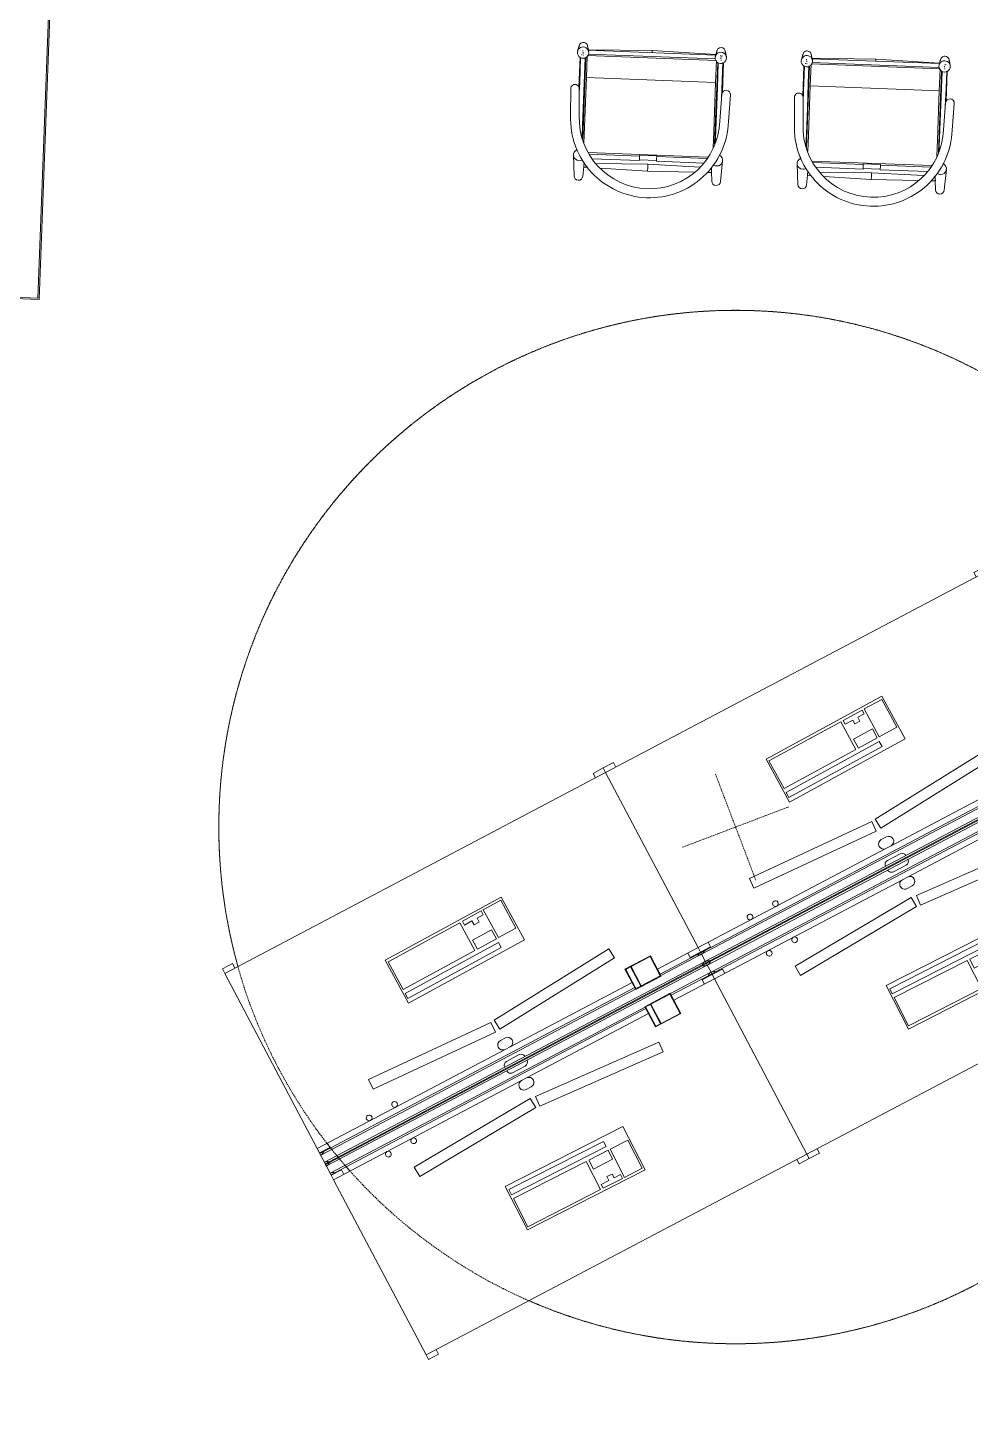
# Model space of a CAD drawing. Header units: millimetres. Extents: x 17567 to 83301, y -4294 to 56331.
# Drawn here: x 76675 to 79957, y 20132 to 24996 of the extents above; entities that cross this region are included whole.
import ezdxf

# ---------------------------------------------------------------- set-up
doc = ezdxf.new("R2010")
doc.units = ezdxf.units.MM
doc.header["$MEASUREMENT"] = 0
doc.linetypes.add('Hidden', pattern=[7.14375, 4.7625, -2.38125])
for name, color, linetype, lineweight in [('E-ELEC-EQPM', 71, 'Continuous', 13), ('E-ELEC-EQPM-HDLN', 91, 'Hidden', 13), ('I-FURN', 40, 'Continuous', 13), ('Q-CASE', 33, 'Continuous', 13), ('Q-SPCQ', 91, 'Continuous', 13)]:
    doc.layers.add(name, color=color, linetype=linetype, lineweight=lineweight)

# ---------------------------------------------------------------- blocks, each defined once
blk = doc.blocks.new('BVN_Joinery_Column Shelving_JO-N-05_option 5 - JO-N-05-9640488-GA PLAN - LEVEL 11')
at = {"layer": 'Q-CASE'}
for p, q in [((-695.8, -2155.7), (-695.8, 1555.7)), ((790.2, 1555.7), (-695.8, 1555.7)), ((-690.8, 1550.7), (-690.8, -2150.7)), ((785.2, 1550.7), (-690.8, 1550.7)), ((785.2, -2150.7), (785.2, 1550.7)), ((790.2, 1555.7), (790.2, -2155.7)), ((-250.8, -1710.7), (-250.8, 1110.7)), ((345.2, 1110.7), (-250.8, 1110.7)), ((-245.8, 1105.7), (-245.8, -1705.7)), ((-245.8, 1105.7), (340.2, 1105.7)), ((340.2, -1705.7), (340.2, 1105.7)), ((345.2, 1110.7), (345.2, -1710.7)), ((-499.3, 905.7), (-499.3, -1505.7)), ((-499.3, 905.7), (-422.1, 905.7)), ((511.5, 905.7), (588.7, 905.7)), ((588.7, -1505.7), (588.7, 905.7)), ((-422.1, -1505.7), (-499.3, -1505.7)), ((588.7, -1505.7), (511.5, -1505.7)), ((345.2, -1710.7), (-250.8, -1710.7)), ((-245.8, -1705.7), (340.2, -1705.7)), ((790.2, -2155.7), (-695.8, -2155.7)), ((-690.8, -2150.7), (785.2, -2150.7))]:
    blk.add_line(p, q, dxfattribs=at)
at = {"layer": 'Q-CASE', "lineweight": 30}
for p, q in [((-371.7, 905.7), (-422.1, 905.7)), ((-422.1, 905.7), (-422.1, -1505.7)), ((-371.7, -1505.7), (-371.7, 905.7)), ((511.5, 905.7), (461.1, 905.7)), ((461.1, 905.7), (461.1, -1505.7)), ((511.5, -1505.7), (511.5, 905.7)), ((-422.1, -1505.7), (-371.7, -1505.7)), ((461.1, -1505.7), (511.5, -1505.7))]:
    blk.add_line(p, q, dxfattribs=at)
blk = doc.blocks.new('New Furniture_Chairs for Low Team Tables_NC6 - NC6-V102-GA PLAN - LEVEL 11')
at = {"layer": 'I-FURN'}
for p, q in [((-255, 216.7), (-260, 143.7)), ((-222.7, 182.4), (-225, 216.7)), ((225, 216.7), (222.7, 182.1)), ((260, 143.7), (255, 216.7)), ((-207.4, 185.6), (-223.3, 185.3)), ((-221.7, 168.1), (-222.5, 180.2)), ((-30, 153.7), (-194.5, 153.7)), ((-182, 168), (0, 165)), ((0, 189), (-163.7, 186.3)), ((-30, 153.6), (-30, 153.7)), ((-30, 150.5), (-30, 153.6)), ((30, 151.5), (-30, 151.5)), ((-30, 143.6), (-30, 150.5)), ((165.1, 184.9), (0, 189)), ((0, 189), (0, 175.1)), ((0, 175.1), (0, 165)), ((0, 165), (180.5, 169.5)), ((194.5, 153.7), (30, 153.7)), ((30, 153.7), (30, 153.6)), ((30, 153.6), (30, 150.5)), ((30, 150.5), (30, 143.6)), ((222.9, 183.4), (208.9, 183.8)), ((219.7, 170.5), (222.1, 170.6)), ((222.6, 180.6), (221.7, 168.1)), ((-250, 125.3), (-250, 119.7)), ((-248, 125.3), (-248, 123.4)), ((-225, 42.9), (-225, 99.9)), ((-207.9, 132.5), (207.9, 132.5)), ((-204.6, 137.7), (-30, 137.7)), ((-30, 137.7), (-30, 143.6)), ((-30, 135.3), (-30, 137.7)), ((30, 135.3), (-30, 135.3)), ((30, 143.6), (30, 137.7)), ((30, 137.7), (204.6, 137.7)), ((30, 137.7), (30, 135.3)), ((225, 99.9), (225, 42.9)), ((248, 123.4), (248, 125.3)), ((250, 119.7), (250, 125.3)), ((-230, -198.4), (-230, 85.5)), ((230, 85.5), (230, -198.4)), ((-275, 6.2), (-278.5, -87.1)), ((-248.6, -88.2), (-245, 5.7)), ((-225, 42.9), (-225, -128.7)), ((225, -128.7), (225, 42.9)), ((245, 5.7), (248.6, -88.2)), ((278.5, -87.1), (275, 6.2)), ((-250, -93.8), (-250, -198.4)), ((250, -198.4), (250, -93.8)), ((-225, -128.7), (225, -128.7)), ((-225, -205.3), (-225, -128.7)), ((225, -204.4), (225, -128.7)), ((-259.3, -219.2), (-254.6, -238.9)), ((-248, -197.8), (-248, -198.4)), ((-240, -215.9), (-240, -211.9)), ((-240, -222.4), (-239.7, -222.4)), ((-225.4, -238.9), (-222.1, -225.2)), ((224.3, -205.5), (-224.4, -205.5)), ((-222.8, -223.7), (225, -223.7)), ((-222.2, -225.4), (0, -231)), ((-222.1, -225.1), (-220.7, -219.2)), ((-222, -210.4), (222.7, -210.4)), ((0, -224.9), (0, -230.8)), ((0, -231), (222.2, -225.4)), ((220.7, -219.2), (222.1, -225.1)), ((222.1, -225.2), (225.4, -238.9)), ((232, -197.8), (232, -198.4)), ((240, -205.5), (238.6, -205.5)), ((240, -211.9), (240, -215.9)), ((254.6, -238.9), (259.3, -219.2))]:
    blk.add_line(p, q, dxfattribs=at)
at = {"layer": 'I-FURN', "flags": 128}
for points in [[(-222.5, 178.6), (-222.5, 178.7), (-222.5, 179.1), (-222.5, 179.4), (-222.5, 179.6), (-222.5, 180), (-222.5, 180.1), (-222.6, 180.4), (-222.6, 180.7), (-222.6, 180.9), (-222.6, 181.3), (-222.7, 181.7), (-222.7, 181.9), (-222.8, 182.1), (-222.8, 182.4), (-222.9, 182.8), (-222.9, 183), (-223, 183.4), (-223, 183.7), (-223.2, 184.2), (-223.2, 184.7), (-223.3, 184.8)], [(222.7, 182), (222.7, 181.7), (222.6, 181.5), (222.6, 181.2), (222.6, 180.9), (222.6, 180.6), (222.5, 180.1), (222.5, 179.7), (222.5, 179.5), (222.5, 179.2), (222.5, 178.9), (222.5, 178.8), (222.5, 178.6), (222.5, 178.5), (222.6, 178.2)], [(222.7, 180.2), (222.7, 180.5), (222.6, 180.7), (222.6, 180.8), (222.6, 181.1), (222.6, 181.2), (222.6, 181.6)], [(-232, -197), (-232, -109.8), (-232, -21.8), (-232, 65.8), (-232, 79.8)], [(232, 79.8), (232, 37.9), (232, -49.9), (232, -137.9), (232, -197.8)], [(-248, -73.7), (-248, -137.9), (-248, -197.8)], [(248, -197), (248, -109.8), (248, -73.7)], [(-246.1, -196.9), (-246.4, -197), (-246.6, -197.1), (-246.7, -197.1), (-246.9, -197.2), (-247.1, -197.3), (-247.2, -197.3), (-247.4, -197.4), (-247.5, -197.5), (-247.6, -197.5), (-247.7, -197.6), (-247.8, -197.7), (-247.9, -197.7), (-248, -197.8), (-248, -197.8), (-248, -197.8), (-248, -197.8)], [(-242.5, -206.6), (-242.2, -206.6), (-241.9, -206.5), (-241.7, -206.5), (-241.3, -206.5), (-241.1, -206.5), (-240.9, -206.5), (-240.8, -206.5), (-240.6, -206.5), (-240.4, -206.5), (-240.1, -206.4), (-240, -206.4)], [(-222, -224.4), (-222, -224.5), (-222, -224.8), (-222.1, -225.1), (-222.2, -225.4), (-222.2, -225.4), (-222.2, -225.4), (-222.2, -225.4), (-222.2, -225.3)], [(222.2, -225.3), (222.2, -225.4), (222.2, -225.4), (222.1, -225.2), (222.1, -224.9), (222, -224.6), (222, -224.4)], [(233.9, -196.9), (233.6, -197), (233.4, -197.1), (233.3, -197.1), (233.1, -197.2), (232.9, -197.3), (232.8, -197.3), (232.6, -197.4), (232.5, -197.5), (232.4, -197.5), (232.3, -197.6), (232.2, -197.7), (232.1, -197.7), (232, -197.8), (232, -197.8), (232, -197.8), (232, -197.8)], [(242.5, -206.6), (242.8, -206.7), (243.2, -206.7), (243.4, -206.8), (243.7, -206.8), (243.9, -206.9), (244.1, -206.9), (244.2, -207), (244.5, -207), (244.6, -207.1), (244.9, -207.1), (245, -207.2)]]:
    blk.add_lwpolyline(points, dxfattribs=at)
at = {"layer": 'I-FURN'}
for centre, radius, start, end in [((0, 6.9), 275, 89.9999, 180.1379), ((0, 5.7), 245, 90.0009, 180), ((0, 6.9), 275, 359.8621, 90.0001), ((0, 5.7), 245, 0, 89.9991), ((-263.5, -87.7), 15, 177.8334, 357.8334), ((263.5, -87.7), 15, 182.1666, 2.1666)]:
    blk.add_arc(centre, radius, start, end, dxfattribs=at)
for centre, major_axis, ratio, start_param, end_param in [((-240, 215.7), (-15, 0), 0.987314, 4.712389, 6.283185), ((-240, 215.7), (15, 0), 0.987314, 0, 1.570796), ((240, 215.7), (-15, 0), 0.987314, 4.712389, 6.283185), ((240, 215.7), (15, 0), 0.987314, 0, 1.570796), ((-240, 142.4), (-20, 0), 0.987314, 4.712389, 7.463284), ((-240, 142.4), (20, 0), 0.987314, 1.047198, 1.570796), ((240, 142.4), (-20, 0), 0.987314, 4.712389, 5.235988), ((240, 142.4), (20, 0), 0.987314, 5.138779, 7.853982), ((-240, -214.6), (19.8, 0), 0.999107, 1.570796, 4.712389), ((-240, -235.4), (15, 0), 0.999107, 2.990675, 3.225299), ((-240, -235.4), (15, 0), 0.999107, 3.241417, 4.712389), ((-240, -235.4), (15, 0), 0.999107, 1.598086, 1.958235), ((-240, -214.6), (19.8, 0), 0.999107, 5.759587, 7.853982), ((-240, -214.6), (19.8, 0), 0.999107, 4.712389, 5.737494), ((-240, -235.4), (15, 0), 0.999107, 4.712389, 6.380255), ((240, -214.6), (19.8, 0), 0.999107, 1.570796, 4.712389), ((240, -235.4), (15, 0), 0.999107, 3.046328, 4.712389), ((240, -214.6), (19.8, 0), 0.999107, 4.712389, 7.853982), ((240, -235.4), (15, 0), 0.999107, 1.3885, 1.570796), ((240, -235.4), (15, 0), 0.999107, 4.712389, 6.424489), ((240, -235.4), (15, 0), 0.999107, 0.365985, 0.523599)]:
    blk.add_ellipse(centre, major_axis=major_axis, ratio=ratio, start_param=start_param, end_param=end_param, dxfattribs=at)
blk = doc.blocks.new('POWER_DATA_DROPPER - POWER_DATA_DROPPER-V139-GA PLAN - LEVEL 11')
at = {"layer": 'E-ELEC-EQPM-HDLN'}
for q in [(0, 200), (-200, 0), (0, -200), (200, 0)]:
    blk.add_line((0, 0), q, dxfattribs=at)
blk.add_circle((0, 0), 1800, dxfattribs=at)
for start, end in [(19.1902, 174.8188), (356.4121, 357.0586), (353.0565, 353.7181), (197.0921, 197.5779), (200.2922, 200.9479), (225.6425, 328.3262)]:
    blk.add_arc((0, 0), 1800, start, end, dxfattribs=at)
blk = doc.blocks.new('POWER_DATA_DROPPER - POWER_DATA_DROPPER-V140-GA PLAN - LEVEL 11')
at = {"layer": 'E-ELEC-EQPM-HDLN'}
for p, q in [((0, 0), (0, 200)), ((0, 0), (-200, 0)), ((0, 0), (0, -200)), ((0, 0), (200, 0)), ((1124.8, -1405.3), (1126.5, -1403.9)), ((1131.6, -1399.8), (1132.8, -1398.9)), ((1114.1, -1413.8), (1115.3, -1412.8))]:
    blk.add_line(p, q, dxfattribs=at)
blk.add_circle((0, 0), 1800, dxfattribs=at)
for start, end in [(39.0806, 122.3041), (189.9767, 289.0187), (309.0115, 311.2796), (307.1692, 307.4581), (308.0586, 308.1796), (290.1097, 291.4663), (292.3425, 292.9898)]:
    blk.add_arc((0, 0), 1800, start, end, dxfattribs=at)
blk = doc.blocks.new('New Furniture_Chairs for Low Team Tables_NC6 - NC6-V170-GA PLAN - LEVEL 11')
at = {"layer": 'I-FURN'}
for p, q in [((-255, 216.7), (-260, 143.7)), ((-222.7, 182.4), (-225, 216.7)), ((225, 216.7), (222.7, 182.1)), ((260, 143.7), (255, 216.7)), ((-207.4, 185.6), (-223.3, 185.3)), ((-221.7, 168.1), (-222.5, 180.2)), ((-30, 153.7), (-194.5, 153.7)), ((-182, 168), (0, 165)), ((0, 189), (-163.7, 186.3)), ((-30, 153.6), (-30, 153.7)), ((-30, 150.5), (-30, 153.6)), ((30, 151.5), (-30, 151.5)), ((-30, 143.6), (-30, 150.5)), ((165.1, 184.9), (0, 189)), ((0, 189), (0, 175.1)), ((0, 175.1), (0, 165)), ((0, 165), (180.5, 169.5)), ((194.5, 153.7), (30, 153.7)), ((30, 153.7), (30, 153.6)), ((30, 153.6), (30, 150.5)), ((30, 150.5), (30, 143.6)), ((222.9, 183.4), (208.9, 183.8)), ((219.7, 170.5), (222.1, 170.6)), ((222.6, 180.6), (221.7, 168.1)), ((-250, 125.3), (-250, 119.7)), ((-248, 125.3), (-248, 123.4)), ((-225, 42.9), (-225, 99.9)), ((-207.9, 132.5), (207.9, 132.5)), ((-204.6, 137.7), (-30, 137.7)), ((-30, 137.7), (-30, 143.6)), ((-30, 135.3), (-30, 137.7)), ((30, 135.3), (-30, 135.3)), ((30, 143.6), (30, 137.7)), ((30, 137.7), (204.6, 137.7)), ((30, 137.7), (30, 135.3)), ((225, 99.9), (225, 42.9)), ((248, 123.4), (248, 125.3)), ((250, 119.7), (250, 125.3)), ((-230, -198.4), (-230, 85.5)), ((230, 85.5), (230, -198.4)), ((-275, 6.2), (-278.5, -87.1)), ((-248.6, -88.2), (-245, 5.7)), ((-225, 42.9), (-225, -128.7)), ((225, -128.7), (225, 42.9)), ((245, 5.7), (248.6, -88.2)), ((278.5, -87.1), (275, 6.2)), ((-250, -93.8), (-250, -198.4)), ((250, -198.4), (250, -93.8)), ((-225, -128.7), (225, -128.7)), ((-225, -205.3), (-225, -128.7)), ((225, -204.4), (225, -128.7)), ((-259.3, -219.2), (-254.6, -238.9)), ((-248, -197.8), (-248, -198.4)), ((-240, -215.9), (-240, -211.9)), ((-240, -222.4), (-238.6, -222.4)), ((-225.4, -238.9), (-222.1, -225.2)), ((224.3, -205.5), (-224.4, -205.5)), ((-222.8, -223.7), (225, -223.7)), ((-222.2, -225.4), (0, -231)), ((-222.1, -225.1), (-220.7, -219.2)), ((-222, -210.4), (222.7, -210.4)), ((0, -224.9), (0, -230.8)), ((0, -231), (222.2, -225.4)), ((220.7, -219.2), (222.1, -225.1)), ((222.1, -225.2), (225.4, -238.9)), ((232, -197.8), (232, -198.4)), ((240, -205.5), (238.6, -205.5)), ((240, -211.9), (240, -215.9)), ((254.6, -238.9), (259.3, -219.2))]:
    blk.add_line(p, q, dxfattribs=at)
at = {"layer": 'I-FURN', "flags": 128}
for points in [[(-222.5, 178.6), (-222.5, 178.7), (-222.5, 179.1), (-222.5, 179.4), (-222.5, 179.6), (-222.5, 180), (-222.5, 180.1), (-222.6, 180.4), (-222.6, 180.7), (-222.6, 180.9), (-222.6, 181.3), (-222.7, 181.7), (-222.7, 181.9), (-222.8, 182.1), (-222.8, 182.4), (-222.9, 182.8), (-222.9, 183), (-223, 183.4), (-223, 183.7), (-223.2, 184.2), (-223.2, 184.7), (-223.3, 184.8)], [(222.7, 182), (222.7, 181.7), (222.6, 181.5), (222.6, 181.2), (222.6, 180.9), (222.6, 180.6), (222.5, 180.1), (222.5, 179.7), (222.5, 179.5), (222.5, 179.2), (222.5, 178.9), (222.5, 178.8), (222.5, 178.6), (222.5, 178.5), (222.6, 178.2)], [(222.7, 180.2), (222.7, 180.5), (222.6, 180.7), (222.6, 180.8), (222.6, 181.1), (222.6, 181.2), (222.6, 181.6)], [(-232, -197), (-232, -109.8), (-232, -21.8), (-232, 65.8), (-232, 79.8)], [(232, 79.8), (232, 37.9), (232, -49.9), (232, -137.9), (232, -197.8)], [(-248, -73.7), (-248, -137.9), (-248, -197.8)], [(248, -197), (248, -109.8), (248, -73.7)], [(-246.1, -196.9), (-246.4, -197), (-246.6, -197.1), (-246.7, -197.1), (-246.9, -197.2), (-247.1, -197.3), (-247.2, -197.3), (-247.4, -197.4), (-247.5, -197.5), (-247.6, -197.5), (-247.7, -197.6), (-247.8, -197.7), (-247.9, -197.7), (-248, -197.8), (-248, -197.8), (-248, -197.8), (-248, -197.8)], [(-242.5, -206.6), (-242.2, -206.6), (-241.9, -206.5), (-241.7, -206.5), (-241.3, -206.5), (-241.1, -206.5), (-240.9, -206.5), (-240.8, -206.5), (-240.6, -206.5), (-240.4, -206.5), (-240.1, -206.4), (-240, -206.4)], [(-222, -224.4), (-222, -224.5), (-222, -224.8), (-222.1, -225.1), (-222.2, -225.4), (-222.2, -225.4), (-222.2, -225.4), (-222.2, -225.4), (-222.2, -225.3)], [(222.2, -225.3), (222.2, -225.4), (222.2, -225.4), (222.1, -225.2), (222.1, -224.9), (222, -224.6), (222, -224.4)], [(233.9, -196.9), (233.6, -197), (233.4, -197.1), (233.3, -197.1), (233.1, -197.2), (232.9, -197.3), (232.8, -197.3), (232.6, -197.4), (232.5, -197.5), (232.4, -197.5), (232.3, -197.6), (232.2, -197.7), (232.1, -197.7), (232, -197.8), (232, -197.8), (232, -197.8), (232, -197.8)], [(242.5, -206.6), (242.8, -206.7), (243.2, -206.7), (243.4, -206.8), (243.7, -206.8), (243.9, -206.9), (244.1, -206.9), (244.2, -207), (244.5, -207), (244.6, -207.1), (244.9, -207.1), (245, -207.2)]]:
    blk.add_lwpolyline(points, dxfattribs=at)
at = {"layer": 'I-FURN'}
for centre, radius, start, end in [((0, 6.9), 275, 89.9999, 180.1379), ((0, 5.7), 245, 90.0009, 180), ((0, 6.9), 275, 359.8621, 90.0001), ((0, 5.7), 245, 0, 89.9991), ((-263.5, -87.7), 15, 177.8334, 357.8334), ((263.5, -87.7), 15, 182.1666, 2.1666)]:
    blk.add_arc(centre, radius, start, end, dxfattribs=at)
for centre, major_axis, ratio, start_param, end_param in [((-240, 215.7), (-15, 0), 0.987314, 4.712389, 6.283185), ((-240, 215.7), (15, 0), 0.987314, 0, 1.570796), ((240, 215.7), (-15, 0), 0.987314, 4.712389, 6.283185), ((240, 215.7), (15, 0), 0.987314, 0, 1.570796), ((-240, 142.4), (-20, 0), 0.987314, 4.712389, 7.463284), ((-240, 142.4), (20, 0), 0.987314, 1.047198, 1.570796), ((240, 142.4), (-20, 0), 0.987314, 4.712389, 5.235988), ((240, 142.4), (20, 0), 0.987314, 5.103087, 7.853982), ((-240, -214.6), (19.8, 0), 0.999107, 2.285541, 4.712389), ((-240, -235.4), (15, 0), 0.999107, 2.990675, 3.225299), ((-240, -235.4), (15, 0), 0.999107, 3.241417, 4.712389), ((-240, -214.6), (19.8, 0), 0.999107, 1.570796, 2.268928), ((-240, -235.4), (15, 0), 0.999107, 1.598086, 1.958235), ((-240, -214.6), (19.8, 0), 0.999107, 5.759587, 7.853982), ((-240, -214.6), (19.8, 0), 0.999107, 4.712389, 5.737494), ((-240, -235.4), (15, 0), 0.999107, 4.712389, 6.380255), ((240, -214.6), (19.8, 0), 0.999107, 1.570796, 4.712389), ((240, -235.4), (15, 0), 0.999107, 3.046328, 4.712389), ((240, -214.6), (19.8, 0), 0.999107, 4.712389, 7.853982), ((240, -235.4), (15, 0), 0.999107, 1.3885, 1.570796), ((240, -235.4), (15, 0), 0.999107, 4.712389, 6.424489), ((240, -235.4), (15, 0), 0.999107, 0.365985, 0.523599)]:
    blk.add_ellipse(centre, major_axis=major_axis, ratio=ratio, start_param=start_param, end_param=end_param, dxfattribs=at)
blk = doc.blocks.new('Workstatio_3 - Workstatio_3-V222-GA PLAN - LEVEL 11')
at = {"layer": 'I-FURN'}
for p, q in [((-705.3, 3), (-705.3, 3.1)), ((-705.3, 0), (-705.3, 1.5)), ((-705.3, 0), (-705.3, -6)), ((-705.3, 0), (-690.3, 0)), ((-690.4, 3.1), (-694.2, 3.1)), ((-694.2, 0), (-690.3, 0)), ((-690.3, 0), (779.7, 0)), ((4.7, 1.5), (4.7, 0)), ((84.7, 0), (84.7, 1.5)), ((783.6, 3.1), (779.8, 3.1)), ((794.7, 3.1), (794.7, 3)), ((794.7, 1.5), (794.7, 0)), ((794.7, -6), (794.7, 0)), ((-705.3, -34), (-705.3, -6)), ((-702.3, -6), (-705.3, -6)), ((-705.3, -34), (-705.3, -40)), ((-705.3, -34), (-702.3, -34)), ((-690.3, -40), (-705.3, -40)), ((-665.3, -42.5), (-705.3, -42.5)), ((-702.3, -6), (791.7, -6)), ((-545.3, -34), (-702.3, -34)), ((-545.1, -40), (-690.3, -40)), ((-665.3, -42.5), (-665.3, -59.9)), ((-445.3, -32.5), (-545.3, -32.5)), ((-545.3, -32.5), (-545.3, -112.5)), ((-543.3, -34.5), (-468.3, -34.5)), ((-543.3, -110.5), (-543.3, -34.5)), ((-468.3, -34.5), (-468.3, -110.5)), ((-466.3, -110.5), (-466.3, -34.5)), ((-466.3, -34.5), (-447.3, -34.5)), ((-461, -34), (-462.5, -34)), ((-447.3, -34.5), (-447.3, -110.5)), ((779.7, -40), (-445.5, -40)), ((-445.3, -112.5), (-445.3, -32.5)), ((791.7, -34), (-445.3, -34)), ((69.7, -21), (19.7, -21)), ((794.7, -42.5), (754.7, -42.5)), ((754.7, -59.9), (754.7, -42.5)), ((779.7, 0), (783.6, 0)), ((779.7, 0), (794.7, 0)), ((794.7, -40), (779.7, -40)), ((794.7, -6), (791.7, -6)), ((791.7, -34), (794.7, -34)), ((794.7, -6), (794.7, -34)), ((794.7, -40), (794.7, -34)), ((794.7, -42.5), (794.7, -59.9)), ((-545.3, -60), (-705.3, -60)), ((-705.3, -60), (-705.3, -750)), ((34.7, -60), (-445.3, -60)), ((54.7, -60), (34.7, -60)), ((34.7, -95), (54.7, -95)), ((794.7, -60), (54.7, -60)), ((794.7, -750), (794.7, -60)), ((-545.3, -112.5), (-445.3, -112.5)), ((-468.3, -110.5), (-543.3, -110.5)), ((-447.3, -110.5), (-466.3, -110.5)), ((37.4, -131), (-431.3, -164.7)), ((37.4, -131), (40.1, -168)), ((56.6, -129), (54.8, -166)), ((526, -152.3), (56.6, -129)), ((-431.3, -164.7), (-428.6, -201.7)), ((-428.6, -201.7), (40.1, -168)), ((54.8, -166), (524.1, -189.4)), ((526, -152.3), (524.1, -189.4)), ((276.9, -359.7), (-183.1, -366.1)), ((-180.7, -536.1), (-183.1, -366.1)), ((276.9, -359.7), (279.2, -529.7)), ((-180.7, -536.1), (279.2, -529.7)), ((-705.3, -750), (794.7, -750)), ((-705.3, -767.5), (-705.3, -750.1)), ((-705.3, -767.5), (-665.3, -767.5)), ((-665.3, -750.1), (-665.3, -767.5)), ((754.7, -767.5), (754.7, -750.1)), ((754.7, -767.5), (794.7, -767.5)), ((794.7, -750.1), (794.7, -767.5))]:
    blk.add_line(p, q, dxfattribs=at)
at = {"layer": 'I-FURN', "flags": 128}
for points in [[(-702.3, -6), (-702.2, -6), (-702.1, -6), (-702, -6), (-701.9, -6), (-701.7, -6), (-701.6, -5.9), (-701.5, -5.9), (-701.2, -5.9), (-701.1, -5.8), (-700.9, -5.8), (-700.7, -5.7), (-700.5, -5.7), (-700.4, -5.6), (-700.1, -5.5), (-699.8, -5.4), (-699.7, -5.4), (-699.5, -5.3), (-699.2, -5.1), (-698.9, -5), (-698.4, -4.8), (-698.1, -4.7), (-698, -4.6), (-697.6, -4.4), (-697.4, -4.3), (-697, -4.1), (-696.6, -3.8), (-696.3, -3.7), (-695.8, -3.4), (-695.2, -3), (-694.8, -2.8), (-694, -2.3), (-693.4, -1.9), (-693, -1.7), (-692.1, -1.2), (-690.3, 0)], [(-690.3, -40), (-692.1, -38.8), (-693, -38.3), (-693.4, -38.1), (-694, -37.7), (-694.8, -37.2), (-695.2, -37), (-695.8, -36.6), (-696.3, -36.3), (-696.6, -36.2), (-697, -35.9), (-697.4, -35.7), (-697.6, -35.6), (-698, -35.4), (-698.1, -35.3), (-698.4, -35.2), (-698.8, -35), (-699, -34.9), (-699.3, -34.8), (-699.5, -34.7), (-699.6, -34.7), (-699.8, -34.6), (-700.1, -34.5), (-700.3, -34.4), (-700.4, -34.4), (-700.6, -34.3), (-700.9, -34.2), (-701.1, -34.2), (-701.2, -34.2), (-701.3, -34.1), (-701.5, -34.1), (-701.7, -34), (-701.8, -34), (-702, -34), (-702, -34), (-702.1, -34), (-702.3, -34)], [(779.7, 0), (781.5, -1.2), (782.4, -1.7), (782.8, -1.9), (783.4, -2.3), (784.2, -2.8), (784.6, -3), (785.2, -3.4), (785.7, -3.7), (786, -3.8), (786.4, -4.1), (786.8, -4.3), (787, -4.4), (787.4, -4.6), (787.5, -4.7), (787.8, -4.8), (788.2, -5), (788.4, -5.1), (788.7, -5.2), (788.9, -5.3), (789, -5.3), (789.2, -5.4), (789.5, -5.5), (789.7, -5.6), (789.8, -5.6), (790, -5.7), (790.3, -5.8), (790.5, -5.8), (790.6, -5.8), (790.7, -5.9), (790.9, -5.9), (791.1, -6), (791.2, -6), (791.4, -6), (791.4, -6), (791.6, -6), (791.7, -6)], [(791.7, -34), (791.6, -34), (791.5, -34), (791.4, -34), (791.3, -34), (791.1, -34), (791, -34.1), (790.9, -34.1), (790.6, -34.1), (790.5, -34.2), (790.3, -34.2), (790.1, -34.3), (789.9, -34.3), (789.8, -34.4), (789.5, -34.5), (789.2, -34.6), (789.1, -34.6), (788.9, -34.7), (788.6, -34.9), (788.3, -35), (787.8, -35.2), (787.5, -35.3), (787.4, -35.4), (787, -35.6), (786.8, -35.7), (786.4, -35.9), (786, -36.2), (785.7, -36.3), (785.2, -36.6), (784.6, -37), (784.2, -37.2), (783.4, -37.7), (782.8, -38.1), (782.4, -38.3), (781.5, -38.8), (779.7, -40)]]:
    blk.add_lwpolyline(points, dxfattribs=at)
at = {"layer": 'I-FURN'}
for centre, radius, start, end in [((19.7, -6), 15, 180, 270), ((69.7, -6), 15, 270, 0), ((34.7, -77.5), 17.5, 90, 270), ((54.7, -77.5), 17.5, 270, 90), ((484.7, -70), 10, 0, 180), ((484.7, -70), 10, 180, 360), ((584.7, -70), 10, 0, 180), ((584.7, -70), 10, 180, 360)]:
    blk.add_arc(centre, radius, start, end, dxfattribs=at)
at = {"layer": 'Q-SPCQ'}
for p, q in [((271, -375.1), (-99, -380.2)), ((-99, -380.2), (-98.7, -400.2)), ((271.3, -395.1), (271, -375.1)), ((-176.3, -416.3), (-106.3, -415.3)), ((-176.3, -416.3), (-174.8, -526.3)), ((-106.3, -415.3), (-104.8, -525.3)), ((-98.7, -400.2), (271.3, -395.1)), ((-23.5, -414.2), (-98.5, -415.2)), ((-98.5, -415.2), (-98, -450.2)), ((-23, -449.2), (-23.5, -414.2)), ((-13.5, -414), (271.5, -410.1)), ((-12, -524), (-13.5, -414)), ((271.5, -410.1), (273, -520.1)), ((-98, -450.2), (-23, -449.2)), ((-104.8, -525.3), (-174.8, -526.3)), ((-97.2, -510.2), (-72.2, -509.8)), ((-97, -525.2), (-97.2, -510.2)), ((-22, -524.2), (-97, -525.2)), ((-72.4, -494.8), (-52.4, -494.6)), ((-72.2, -509.8), (-72.4, -494.8)), ((-52.4, -494.6), (-52.2, -509.6)), ((-52.2, -509.6), (-22.2, -509.2)), ((-22.2, -509.2), (-22, -524.2)), ((273, -520.1), (-12, -524))]:
    blk.add_line(p, q, dxfattribs=at)
blk = doc.blocks.new('Workstatio_3 - Workstatio_3-V286-GA PLAN - LEVEL 11')
at = {"layer": 'I-FURN'}
for p, q in [((-665.3, 767.5), (-705.3, 767.5)), ((-705.3, 750.1), (-705.3, 767.5)), ((794.7, 750), (-705.3, 750)), ((-705.3, 750), (-705.3, 60)), ((-665.3, 767.5), (-665.3, 750.1)), ((794.7, 767.5), (754.7, 767.5)), ((754.7, 750.1), (754.7, 767.5)), ((794.7, 767.5), (794.7, 750.1)), ((794.7, 60), (794.7, 750)), ((-183.1, 366.1), (-180.7, 536.1)), ((279.2, 529.7), (-180.7, 536.1)), ((279.2, 529.7), (276.9, 359.7)), ((-183.1, 366.1), (276.9, 359.7)), ((-431.3, 164.7), (-428.6, 201.7)), ((-428.6, 201.7), (40.1, 168)), ((37.4, 131), (-431.3, 164.7)), ((37.4, 131), (40.1, 168)), ((54.8, 166), (524.1, 189.4)), ((56.6, 129), (54.8, 166)), ((526, 152.3), (56.6, 129)), ((526, 152.3), (524.1, 189.4)), ((-445.3, 112.5), (-545.3, 112.5)), ((-545.3, 112.5), (-545.3, 32.5)), ((-543.3, 34.5), (-543.3, 110.5)), ((-543.3, 110.5), (-468.3, 110.5)), ((-468.3, 110.5), (-468.3, 34.5)), ((-466.3, 34.5), (-466.3, 110.5)), ((-466.3, 110.5), (-447.3, 110.5)), ((-447.3, 110.5), (-447.3, 34.5)), ((-445.3, 32.5), (-445.3, 112.5)), ((-705.3, 60), (-545.3, 60)), ((-665.3, 59.9), (-665.3, 42.5)), ((-445.3, 60), (34.7, 60)), ((54.7, 95), (34.7, 95)), ((34.7, 60), (54.7, 60)), ((54.7, 60), (794.7, 60)), ((754.7, 42.5), (754.7, 59.9)), ((794.7, 59.9), (794.7, 42.5)), ((-705.3, 42.5), (-665.3, 42.5)), ((-705.3, 40), (-705.3, 34)), ((-705.3, 40), (-691.5, 40)), ((-705.3, 6), (-705.3, 34)), ((-702.3, 34), (-705.3, 34)), ((-705.3, 6), (-705.3, 0)), ((-705.3, 6), (-702.3, 6)), ((-702.3, 34), (-545.3, 34)), ((791.7, 6), (-702.3, 6)), ((-690.3, 40), (-545.1, 40)), ((779.7, 0), (-690.3, 0)), ((-545.3, 32.5), (-445.3, 32.5)), ((-468.3, 34.5), (-543.3, 34.5)), ((-447.3, 34.5), (-466.3, 34.5)), ((-462.5, 34), (-461, 34)), ((-445.5, 40), (779.7, 40)), ((-445.3, 34), (791.7, 34)), ((4.7, 0), (4.7, -1.5)), ((19.7, 21), (69.7, 21)), ((754.7, 42.5), (794.7, 42.5)), ((779.7, 40), (794.7, 40)), ((783.6, 0), (779.7, 0)), ((794.7, 0), (779.7, 0)), ((794.7, 34), (791.7, 34)), ((791.7, 6), (794.7, 6)), ((794.7, 34), (794.7, 40)), ((794.7, 34), (794.7, 6)), ((794.7, 0), (794.7, 6)), ((794.7, 0), (794.7, -1.5)), ((-690.3, 0), (-705.3, 0)), ((-705.3, -1.5), (-705.3, 0)), ((-705.3, -3.1), (-705.3, -3)), ((-690.3, 0), (-694.2, 0)), ((-694.2, -3.1), (-690.4, -3.1)), ((84.7, -1.5), (84.7, 0)), ((779.8, -3.1), (783.6, -3.1)), ((794.7, -3), (794.7, -3.1))]:
    blk.add_line(p, q, dxfattribs=at)
at = {"layer": 'I-FURN', "flags": 128}
for points in [[(-702.3, 34), (-702.2, 34), (-702.1, 34), (-702, 34), (-701.9, 34), (-701.7, 34), (-701.6, 34.1), (-701.5, 34.1), (-701.2, 34.1), (-701.1, 34.2), (-700.9, 34.2), (-700.7, 34.3), (-700.5, 34.3), (-700.4, 34.4), (-700.1, 34.5), (-699.8, 34.6), (-699.7, 34.6), (-699.5, 34.7), (-699.2, 34.9), (-698.9, 35), (-698.4, 35.2), (-698.1, 35.3), (-698, 35.4), (-697.6, 35.6), (-697.4, 35.7), (-697, 35.9), (-696.6, 36.2), (-696.3, 36.3), (-695.8, 36.6), (-695.2, 37), (-694.8, 37.2), (-694, 37.7), (-693.4, 38.1), (-693, 38.3), (-692.1, 38.8), (-690.3, 40)], [(-690.3, 0), (-692.1, 1.2), (-693, 1.7), (-693.4, 1.9), (-694, 2.3), (-694.8, 2.8), (-695.2, 3), (-695.8, 3.4), (-696.3, 3.7), (-696.6, 3.8), (-697, 4.1), (-697.4, 4.3), (-697.6, 4.4), (-698, 4.6), (-698.1, 4.7), (-698.4, 4.8), (-698.8, 5), (-699, 5.1), (-699.3, 5.2), (-699.5, 5.3), (-699.6, 5.3), (-699.8, 5.4), (-700.1, 5.5), (-700.3, 5.6), (-700.4, 5.6), (-700.6, 5.7), (-700.9, 5.8), (-701.1, 5.8), (-701.2, 5.8), (-701.3, 5.9), (-701.5, 5.9), (-701.7, 6), (-701.8, 6), (-702, 6), (-702, 6), (-702.1, 6), (-702.3, 6)], [(779.7, 40), (781.5, 38.8), (782.4, 38.3), (782.8, 38.1), (783.4, 37.7), (784.2, 37.2), (784.6, 37), (785.2, 36.6), (785.7, 36.3), (786, 36.2), (786.4, 35.9), (786.8, 35.7), (787, 35.6), (787.4, 35.4), (787.5, 35.3), (787.8, 35.2), (788.2, 35), (788.4, 34.9), (788.7, 34.8), (788.9, 34.7), (789, 34.7), (789.2, 34.6), (789.5, 34.5), (789.7, 34.4), (789.8, 34.4), (790, 34.3), (790.3, 34.2), (790.5, 34.2), (790.6, 34.2), (790.7, 34.1), (790.9, 34.1), (791.1, 34), (791.2, 34), (791.4, 34), (791.4, 34), (791.6, 34), (791.7, 34)], [(791.7, 6), (791.6, 6), (791.5, 6), (791.4, 6), (791.3, 6), (791.1, 6), (791, 5.9), (790.9, 5.9), (790.6, 5.9), (790.5, 5.8), (790.3, 5.8), (790.1, 5.7), (789.9, 5.7), (789.8, 5.6), (789.5, 5.5), (789.2, 5.4), (789.1, 5.4), (788.9, 5.3), (788.6, 5.1), (788.3, 5), (787.8, 4.8), (787.5, 4.7), (787.4, 4.6), (787, 4.4), (786.8, 4.3), (786.4, 4.1), (786, 3.8), (785.7, 3.7), (785.2, 3.4), (784.6, 3), (784.2, 2.8), (783.4, 2.3), (782.8, 1.9), (782.4, 1.7), (781.5, 1.2), (779.7, 0)]]:
    blk.add_lwpolyline(points, dxfattribs=at)
at = {"layer": 'I-FURN'}
for centre, radius, start, end in [((34.7, 77.5), 17.5, 90, 270), ((54.7, 77.5), 17.5, 270, 90), ((484.7, 70), 10, 0, 180), ((484.7, 70), 10, 180, 360), ((584.7, 70), 10, 0, 180), ((584.7, 70), 10, 180, 360), ((19.7, 6), 15, 90, 180), ((69.7, 6), 15, 360, 90)]:
    blk.add_arc(centre, radius, start, end, dxfattribs=at)
at = {"layer": 'Q-SPCQ'}
for p, q in [((-176.3, 416.3), (-174.8, 526.3)), ((-104.8, 525.3), (-174.8, 526.3)), ((-106.3, 415.3), (-104.8, 525.3)), ((-97, 525.2), (-97.2, 510.2)), ((-97.2, 510.2), (-72.2, 509.8)), ((-22, 524.2), (-97, 525.2)), ((-72.2, 509.8), (-72.4, 494.8)), ((-72.4, 494.8), (-52.4, 494.6)), ((-52.4, 494.6), (-52.2, 509.6)), ((-52.2, 509.6), (-22.2, 509.2)), ((-22.2, 509.2), (-22, 524.2)), ((-12, 524), (-13.5, 414)), ((273, 520.1), (-12, 524)), ((271.5, 410.1), (273, 520.1)), ((-98.5, 415.2), (-98, 450.2)), ((-98, 450.2), (-23, 449.2)), ((-23, 449.2), (-23.5, 414.2)), ((-176.3, 416.3), (-106.3, 415.3)), ((-99, 380.2), (-98.7, 400.2)), ((-98.7, 400.2), (271.3, 395.1)), ((-23.5, 414.2), (-98.5, 415.2)), ((-13.5, 414), (271.5, 410.1)), ((271.3, 395.1), (271, 375.1)), ((271, 375.1), (-99, 380.2))]:
    blk.add_line(p, q, dxfattribs=at)
blk = doc.blocks.new('Workstatio_3 - Workstatio_3-10351813-GA PLAN - LEVEL 11')
at = {"layer": 'I-FURN'}
for p, q in [((-665.3, 767.5), (-705.3, 767.5)), ((-705.3, 750.1), (-705.3, 767.5)), ((794.7, 750), (-705.3, 750)), ((-705.3, 750), (-705.3, 60)), ((-665.3, 767.5), (-665.3, 750.1)), ((794.7, 767.5), (754.7, 767.5)), ((754.7, 750.1), (754.7, 767.5)), ((794.7, 767.5), (794.7, 750.1)), ((794.7, 60), (794.7, 750)), ((-183.1, 366.1), (-180.7, 536.1)), ((279.2, 529.7), (-180.7, 536.1)), ((279.2, 529.7), (276.9, 359.7)), ((-183.1, 366.1), (276.9, 359.7)), ((-431.3, 164.7), (-428.6, 201.7)), ((-428.6, 201.7), (40.1, 168)), ((37.4, 131), (-431.3, 164.7)), ((37.4, 131), (40.1, 168)), ((54.8, 166), (524.1, 189.4)), ((56.6, 129), (54.8, 166)), ((526, 152.3), (56.6, 129)), ((526, 152.3), (524.1, 189.4)), ((-445.3, 112.5), (-545.3, 112.5)), ((-545.3, 112.5), (-545.3, 32.5)), ((-543.3, 34.5), (-543.3, 110.5)), ((-543.3, 110.5), (-468.3, 110.5)), ((-468.3, 110.5), (-468.3, 34.5)), ((-466.3, 34.5), (-466.3, 110.5)), ((-466.3, 110.5), (-447.3, 110.5)), ((-447.3, 110.5), (-447.3, 34.5)), ((-445.3, 32.5), (-445.3, 112.5)), ((-705.3, 60), (-545.3, 60)), ((-665.3, 59.9), (-665.3, 42.5)), ((-445.3, 60), (34.7, 60)), ((54.7, 95), (34.7, 95)), ((34.7, 60), (54.7, 60)), ((54.7, 60), (794.7, 60)), ((754.7, 42.5), (754.7, 59.9)), ((794.7, 59.9), (794.7, 42.5)), ((-705.3, 42.5), (-665.3, 42.5)), ((-705.3, 40), (-705.3, 34)), ((-705.3, 40), (-690.3, 40)), ((-705.3, 6), (-705.3, 34)), ((-702.3, 34), (-705.3, 34)), ((-705.3, 6), (-705.3, 0)), ((-705.3, 6), (-702.3, 6)), ((-702.3, 34), (-545.3, 34)), ((791.7, 6), (-702.3, 6)), ((-690.3, 40), (-545.1, 40)), ((779.7, 0), (-690.3, 0)), ((-545.3, 32.5), (-445.3, 32.5)), ((-468.3, 34.5), (-543.3, 34.5)), ((-447.3, 34.5), (-466.3, 34.5)), ((-462.5, 34), (-461, 34)), ((-445.5, 40), (779.7, 40)), ((-445.3, 34), (791.7, 34)), ((4.7, 0), (4.7, -1.5)), ((19.7, 21), (69.7, 21)), ((754.7, 42.5), (794.7, 42.5)), ((779.7, 40), (794.7, 40)), ((783.6, 0), (779.7, 0)), ((794.7, 0), (779.7, 0)), ((794.7, 34), (791.7, 34)), ((791.7, 6), (794.7, 6)), ((794.7, 34), (794.7, 40)), ((794.7, 34), (794.7, 6)), ((794.7, 0), (794.7, 6)), ((794.7, 0), (794.7, -1.5)), ((-690.3, 0), (-705.3, 0)), ((-705.3, -1.5), (-705.3, 0)), ((-705.3, -3.1), (-705.3, -3)), ((-690.3, 0), (-694.2, 0)), ((-694.2, -3.1), (-690.4, -3.1)), ((84.7, -1.5), (84.7, 0)), ((779.8, -3.1), (783.6, -3.1)), ((794.7, -3), (794.7, -3.1))]:
    blk.add_line(p, q, dxfattribs=at)
at = {"layer": 'I-FURN', "flags": 128}
for points in [[(-702.3, 34), (-702.2, 34), (-702.1, 34), (-702, 34), (-701.9, 34), (-701.7, 34), (-701.6, 34.1), (-701.5, 34.1), (-701.2, 34.1), (-701.1, 34.2), (-700.9, 34.2), (-700.7, 34.3), (-700.5, 34.3), (-700.4, 34.4), (-700.1, 34.5), (-699.8, 34.6), (-699.7, 34.6), (-699.5, 34.7), (-699.2, 34.9), (-698.9, 35), (-698.4, 35.2), (-698.1, 35.3), (-698, 35.4), (-697.6, 35.6), (-697.4, 35.7), (-697, 35.9), (-696.6, 36.2), (-696.3, 36.3), (-695.8, 36.6), (-695.2, 37), (-694.8, 37.2), (-694, 37.7), (-693.4, 38.1), (-693, 38.3), (-692.1, 38.8), (-690.3, 40)], [(-690.3, 0), (-692.1, 1.2), (-693, 1.7), (-693.4, 1.9), (-694, 2.3), (-694.8, 2.8), (-695.2, 3), (-695.8, 3.4), (-696.3, 3.7), (-696.6, 3.8), (-697, 4.1), (-697.4, 4.3), (-697.6, 4.4), (-698, 4.6), (-698.1, 4.7), (-698.4, 4.8), (-698.8, 5), (-699, 5.1), (-699.3, 5.2), (-699.5, 5.3), (-699.6, 5.3), (-699.8, 5.4), (-700.1, 5.5), (-700.3, 5.6), (-700.4, 5.6), (-700.6, 5.7), (-700.9, 5.8), (-701.1, 5.8), (-701.2, 5.8), (-701.3, 5.9), (-701.5, 5.9), (-701.7, 6), (-701.8, 6), (-702, 6), (-702, 6), (-702.1, 6), (-702.3, 6)], [(779.7, 40), (781.5, 38.8), (782.4, 38.3), (782.8, 38.1), (783.4, 37.7), (784.2, 37.2), (784.6, 37), (785.2, 36.6), (785.7, 36.3), (786, 36.2), (786.4, 35.9), (786.8, 35.7), (787, 35.6), (787.4, 35.4), (787.5, 35.3), (787.8, 35.2), (788.2, 35), (788.4, 34.9), (788.7, 34.8), (788.9, 34.7), (789, 34.7), (789.2, 34.6), (789.5, 34.5), (789.7, 34.4), (789.8, 34.4), (790, 34.3), (790.3, 34.2), (790.5, 34.2), (790.6, 34.2), (790.7, 34.1), (790.9, 34.1), (791.1, 34), (791.2, 34), (791.4, 34), (791.4, 34), (791.6, 34), (791.7, 34)], [(791.7, 6), (791.6, 6), (791.5, 6), (791.4, 6), (791.3, 6), (791.1, 6), (791, 5.9), (790.9, 5.9), (790.6, 5.9), (790.5, 5.8), (790.3, 5.8), (790.1, 5.7), (789.9, 5.7), (789.8, 5.6), (789.5, 5.5), (789.2, 5.4), (789.1, 5.4), (788.9, 5.3), (788.6, 5.1), (788.3, 5), (787.8, 4.8), (787.5, 4.7), (787.4, 4.6), (787, 4.4), (786.8, 4.3), (786.4, 4.1), (786, 3.8), (785.7, 3.7), (785.2, 3.4), (784.6, 3), (784.2, 2.8), (783.4, 2.3), (782.8, 1.9), (782.4, 1.7), (781.5, 1.2), (779.7, 0)]]:
    blk.add_lwpolyline(points, dxfattribs=at)
at = {"layer": 'I-FURN'}
for centre, radius, start, end in [((34.7, 77.5), 17.5, 90, 270), ((54.7, 77.5), 17.5, 270, 90), ((484.7, 70), 10, 0, 180), ((484.7, 70), 10, 180, 360), ((584.7, 70), 10, 0, 180), ((584.7, 70), 10, 180, 360), ((19.7, 6), 15, 90, 180), ((69.7, 6), 15, 360, 90)]:
    blk.add_arc(centre, radius, start, end, dxfattribs=at)
at = {"layer": 'Q-SPCQ'}
for p, q in [((-176.3, 416.3), (-174.8, 526.3)), ((-104.8, 525.3), (-174.8, 526.3)), ((-106.3, 415.3), (-104.8, 525.3)), ((-97, 525.2), (-97.2, 510.2)), ((-97.2, 510.2), (-72.2, 509.8)), ((-22, 524.2), (-97, 525.2)), ((-72.2, 509.8), (-72.4, 494.8)), ((-72.4, 494.8), (-52.4, 494.6)), ((-52.4, 494.6), (-52.2, 509.6)), ((-52.2, 509.6), (-22.2, 509.2)), ((-22.2, 509.2), (-22, 524.2)), ((-12, 524), (-13.5, 414)), ((273, 520.1), (-12, 524)), ((271.5, 410.1), (273, 520.1)), ((-98.5, 415.2), (-98, 450.2)), ((-98, 450.2), (-23, 449.2)), ((-23, 449.2), (-23.5, 414.2)), ((-176.3, 416.3), (-106.3, 415.3)), ((-99, 380.2), (-98.7, 400.2)), ((-98.7, 400.2), (271.3, 395.1)), ((-23.5, 414.2), (-98.5, 415.2)), ((-13.5, 414), (271.5, 410.1)), ((271.3, 395.1), (271, 375.1)), ((271, 375.1), (-99, 380.2))]:
    blk.add_line(p, q, dxfattribs=at)

msp = doc.modelspace()

# ---------------------------------------------------------------- block references
at = {"layer": 'E-ELEC-EQPM'}
for name, p, rotation in [('POWER_DATA_DROPPER - POWER_DATA_DROPPER-V140-GA PLAN - LEVEL 11', (79322.6, 27003), 288.3812685327865), ('POWER_DATA_DROPPER - POWER_DATA_DROPPER-V139-GA PLAN - LEVEL 11', (79139.9, 22212.2), 20.81652505426065)]:
    msp.add_blockref(name, p, dxfattribs=dict(at, rotation=rotation))
at = {"layer": 'I-FURN'}
for name, p, rotation in [('New Furniture_Chairs for Low Team Tables_NC6 - NC6-V170-GA PLAN - LEVEL 11', (78840.4, 24686.3), 177.8165250542611), ('New Furniture_Chairs for Low Team Tables_NC6 - NC6-V102-GA PLAN - LEVEL 11', (79619.8, 24656.6), 177.8165250542611), ('Workstatio_3 - Workstatio_3-V222-GA PLAN - LEVEL 11', (79740, 22110), 207.8165250542599), ('Workstatio_3 - Workstatio_3-V286-GA PLAN - LEVEL 11', (79741.4, 22107.4), 207.8165250542598), ('Workstatio_3 - Workstatio_3-V222-GA PLAN - LEVEL 11', (78413.3, 21410), 207.8165250542599), ('Workstatio_3 - Workstatio_3-10351813-GA PLAN - LEVEL 11', (78414.7, 21407.4), 207.8165250542598)]:
    msp.add_blockref(name, p, dxfattribs=dict(at, rotation=rotation))
at = {"layer": 'Q-CASE', "rotation": 357.816525054261}
msp.add_blockref('BVN_Joinery_Column Shelving_JO-N-05_option 5 - JO-N-05-9640488-GA PLAN - LEVEL 11', (76006.4, 26234), dxfattribs=at)

doc.saveas('drawing.dxf')
